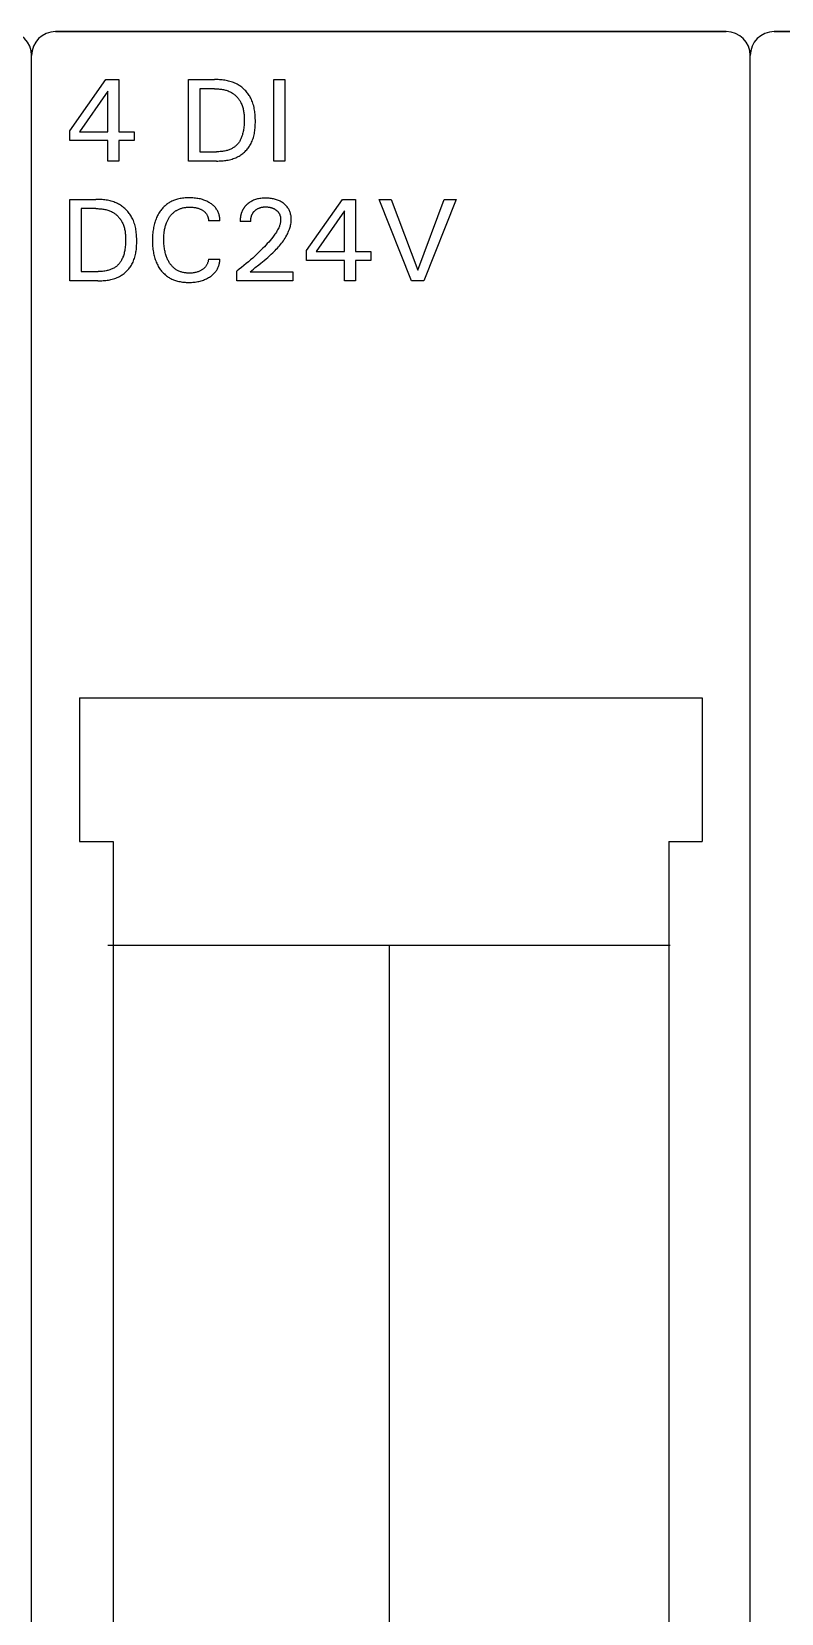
# Model space of a CAD drawing. Extents: x 10 to 879, y 6 to 221.
# Drawn here: x 685.57 to 697.01, y 169.51 to 193.62 of the extents above; entities that cross this region are included whole.
import ezdxf

# ---------------------------------------------------------------- set-up
doc = ezdxf.new("R2010")
doc.units = 0
doc.header["$LTSCALE"] = 5
doc.header["$MEASUREMENT"] = 0
doc.layers.get('0').update_dxf_attribs({"linetype": 'CONTINUOUS'})

msp = doc.modelspace()

# ---------------------------------------------------------------- linework, layer by layer
at = {"color": 7, "linetype": 'Continuous'}
for p, q in [((685.938, 193.624), (696.168, 193.624)), ((696.168, 193.624), (685.938, 193.624)), ((696.898, 193.624), (707.128, 193.624)), ((707.128, 193.624), (696.898, 193.624)), ((685.573, 97.538), (685.573, 193.259)), ((685.573, 133.269), (685.573, 193.259)), ((685.573, 97.538), (685.573, 193.259)), ((685.573, 133.269), (685.573, 193.259)), ((696.533, 97.538), (696.533, 193.259)), ((696.533, 133.269), (696.533, 193.259)), ((696.533, 97.538), (696.533, 193.259)), ((696.533, 133.269), (696.533, 193.259)), ((686.157, 192.111), (686.705, 192.893)), ((686.735, 192.716), (686.302, 192.097)), ((686.705, 192.893), (686.901, 192.893)), ((686.735, 192.097), (686.735, 192.716)), ((686.901, 192.893), (686.901, 192.097)), ((687.966, 191.651), (687.966, 192.893)), ((687.966, 192.893), (688.36, 192.893)), ((688.136, 192.752), (688.136, 191.792)), ((688.36, 192.752), (688.136, 192.752)), ((688.38, 192.893), (688.36, 192.893)), ((688.36, 192.752), (688.375, 192.752)), ((688.375, 192.752), (688.39, 192.752)), ((688.399, 192.893), (688.38, 192.893)), ((688.39, 192.752), (688.406, 192.751)), ((688.419, 192.892), (688.399, 192.893)), ((688.406, 192.751), (688.421, 192.75)), ((688.439, 192.891), (688.419, 192.892)), ((688.421, 192.75), (688.436, 192.749)), ((688.436, 192.749), (688.452, 192.747)), ((688.459, 192.889), (688.439, 192.891)), ((688.452, 192.747), (688.467, 192.745)), ((688.479, 192.887), (688.459, 192.889)), ((688.467, 192.745), (688.482, 192.743)), ((688.499, 192.885), (688.479, 192.887)), ((688.482, 192.743), (688.498, 192.74)), ((688.498, 192.74), (688.513, 192.737)), ((688.519, 192.882), (688.499, 192.885)), ((688.513, 192.737), (688.528, 192.733)), ((688.538, 192.879), (688.519, 192.882)), ((688.528, 192.733), (688.542, 192.729)), ((688.558, 192.875), (688.538, 192.879)), ((688.542, 192.729), (688.557, 192.724)), ((688.557, 192.724), (688.571, 192.719)), ((688.577, 192.871), (688.558, 192.875)), ((688.571, 192.719), (688.585, 192.713)), ((688.597, 192.866), (688.577, 192.871)), ((688.585, 192.713), (688.599, 192.707)), ((688.616, 192.86), (688.597, 192.866)), ((688.599, 192.707), (688.613, 192.7)), ((688.635, 192.854), (688.616, 192.86)), ((688.653, 192.847), (688.635, 192.854)), ((688.671, 192.839), (688.653, 192.847)), ((688.689, 192.831), (688.671, 192.839)), ((688.707, 192.822), (688.689, 192.831)), ((688.722, 192.814), (688.707, 192.822)), ((688.736, 192.805), (688.722, 192.814)), ((688.75, 192.796), (688.736, 192.805)), ((688.764, 192.786), (688.75, 192.796)), ((688.777, 192.776), (688.764, 192.786)), ((688.79, 192.765), (688.777, 192.776)), ((688.803, 192.754), (688.79, 192.765)), ((688.815, 192.743), (688.803, 192.754)), ((688.827, 192.731), (688.815, 192.743)), ((688.839, 192.719), (688.827, 192.731)), ((688.85, 192.706), (688.839, 192.719)), ((689.265, 191.651), (689.265, 192.893)), ((689.265, 192.893), (689.435, 192.893)), ((689.435, 192.893), (689.435, 191.651)), ((688.613, 192.7), (688.623, 192.694)), ((688.623, 192.694), (688.634, 192.687)), ((688.634, 192.687), (688.644, 192.68)), ((688.644, 192.68), (688.654, 192.673)), ((688.654, 192.673), (688.664, 192.665)), ((688.664, 192.665), (688.673, 192.658)), ((688.673, 192.658), (688.683, 192.649)), ((688.683, 192.649), (688.692, 192.641)), ((688.692, 192.641), (688.7, 192.632)), ((688.7, 192.632), (688.709, 192.623)), ((688.709, 192.623), (688.717, 192.613)), ((688.717, 192.613), (688.725, 192.604)), ((688.725, 192.604), (688.732, 192.594)), ((688.732, 192.594), (688.739, 192.584)), ((688.739, 192.584), (688.746, 192.573)), ((688.746, 192.573), (688.753, 192.563)), ((688.753, 192.563), (688.759, 192.552)), ((688.759, 192.552), (688.764, 192.541)), ((688.764, 192.541), (688.771, 192.527)), ((688.771, 192.527), (688.777, 192.513)), ((688.777, 192.513), (688.783, 192.498)), ((688.783, 192.498), (688.788, 192.483)), ((688.788, 192.483), (688.793, 192.468)), ((688.793, 192.468), (688.797, 192.452)), ((688.861, 192.693), (688.85, 192.706)), ((688.871, 192.68), (688.861, 192.693)), ((688.881, 192.666), (688.871, 192.68)), ((688.89, 192.652), (688.881, 192.666)), ((688.899, 192.638), (688.89, 192.652)), ((688.907, 192.624), (688.899, 192.638)), ((688.915, 192.609), (688.907, 192.624)), ((688.925, 192.59), (688.915, 192.609)), ((688.933, 192.571), (688.925, 192.59)), ((688.941, 192.551), (688.933, 192.571)), ((688.948, 192.531), (688.941, 192.551)), ((688.954, 192.511), (688.948, 192.531)), ((688.96, 192.49), (688.954, 192.511)), ((688.965, 192.469), (688.96, 192.49)), ((688.969, 192.448), (688.965, 192.469)), ((688.797, 192.452), (688.8, 192.437)), ((688.8, 192.437), (688.804, 192.421)), ((688.804, 192.421), (688.806, 192.406)), ((688.806, 192.406), (688.808, 192.39)), ((688.808, 192.39), (688.81, 192.374)), ((688.81, 192.374), (688.812, 192.358)), ((688.812, 192.358), (688.813, 192.342)), ((688.813, 192.342), (688.814, 192.326)), ((688.814, 192.236), (688.813, 192.215)), ((688.814, 192.326), (688.814, 192.31)), ((688.814, 192.31), (688.815, 192.294)), ((688.815, 192.257), (688.814, 192.236)), ((688.815, 192.294), (688.815, 192.278)), ((688.815, 192.278), (688.815, 192.257)), ((688.973, 192.427), (688.969, 192.448)), ((688.976, 192.406), (688.973, 192.427)), ((688.979, 192.385), (688.976, 192.406)), ((688.981, 192.363), (688.979, 192.385)), ((688.982, 192.341), (688.981, 192.363)), ((688.984, 192.32), (688.982, 192.341)), ((688.984, 192.298), (688.984, 192.32)), ((688.985, 192.276), (688.984, 192.298)), ((688.984, 192.213), (688.985, 192.233)), ((688.985, 192.254), (688.985, 192.276)), ((688.985, 192.233), (688.985, 192.254)), ((686.157, 191.962), (686.157, 192.111)), ((686.302, 192.097), (686.735, 192.097)), ((686.901, 192.097), (687.136, 192.097)), ((687.136, 192.097), (687.136, 191.962)), ((688.766, 191.991), (688.76, 191.979)), ((688.771, 192.003), (688.766, 191.991)), ((688.775, 192.015), (688.771, 192.003)), ((688.781, 192.031), (688.775, 192.015)), ((688.787, 192.048), (688.781, 192.031)), ((688.791, 192.065), (688.787, 192.048)), ((688.795, 192.082), (688.791, 192.065)), ((688.799, 192.099), (688.795, 192.082)), ((688.802, 192.116), (688.799, 192.099)), ((688.805, 192.133), (688.802, 192.116)), ((688.808, 192.153), (688.805, 192.133)), ((688.81, 192.174), (688.808, 192.153)), ((688.812, 192.195), (688.81, 192.174)), ((688.813, 192.215), (688.812, 192.195)), ((688.943, 191.974), (688.95, 191.993)), ((688.95, 191.993), (688.956, 192.012)), ((688.956, 192.012), (688.961, 192.031)), ((688.961, 192.031), (688.966, 192.051)), ((688.966, 192.051), (688.97, 192.071)), ((688.97, 192.071), (688.973, 192.091)), ((688.973, 192.091), (688.976, 192.111)), ((688.976, 192.111), (688.979, 192.131)), ((688.979, 192.131), (688.981, 192.151)), ((688.981, 192.151), (688.982, 192.172)), ((688.982, 192.172), (688.983, 192.192)), ((688.983, 192.192), (688.984, 192.213)), ((686.735, 191.962), (686.157, 191.962)), ((686.735, 191.651), (686.735, 191.962)), ((686.901, 191.962), (686.901, 191.651)), ((687.136, 191.962), (686.901, 191.962)), ((688.136, 191.792), (688.394, 191.792)), ((688.412, 191.792), (688.394, 191.792)), ((688.429, 191.793), (688.412, 191.792)), ((688.447, 191.794), (688.429, 191.793)), ((688.464, 191.795), (688.447, 191.794)), ((688.482, 191.797), (688.464, 191.795)), ((688.499, 191.8), (688.482, 191.797)), ((688.516, 191.803), (688.499, 191.8)), ((688.534, 191.807), (688.516, 191.803)), ((688.546, 191.81), (688.534, 191.807)), ((688.559, 191.813), (688.546, 191.81)), ((688.572, 191.817), (688.559, 191.813)), ((688.584, 191.822), (688.572, 191.817)), ((688.597, 191.827), (688.584, 191.822)), ((688.609, 191.832), (688.597, 191.827)), ((688.621, 191.838), (688.609, 191.832)), ((688.633, 191.844), (688.621, 191.838)), ((688.644, 191.851), (688.633, 191.844)), ((688.654, 191.857), (688.644, 191.851)), ((688.665, 191.864), (688.654, 191.857)), ((688.674, 191.872), (688.665, 191.864)), ((688.684, 191.879), (688.674, 191.872)), ((688.693, 191.888), (688.684, 191.879)), ((688.702, 191.896), (688.693, 191.888)), ((688.71, 191.905), (688.702, 191.896)), ((688.718, 191.914), (688.71, 191.905)), ((688.726, 191.924), (688.718, 191.914)), ((688.734, 191.934), (688.726, 191.924)), ((688.741, 191.945), (688.734, 191.934)), ((688.748, 191.956), (688.741, 191.945)), ((688.754, 191.968), (688.748, 191.956)), ((688.751, 191.735), (688.765, 191.744)), ((688.76, 191.979), (688.754, 191.968)), ((688.765, 191.744), (688.778, 191.754)), ((688.778, 191.754), (688.792, 191.764)), ((688.792, 191.764), (688.805, 191.775)), ((688.805, 191.775), (688.817, 191.786)), ((688.817, 191.786), (688.83, 191.798)), ((688.83, 191.798), (688.841, 191.81)), ((688.841, 191.81), (688.853, 191.823)), ((688.853, 191.823), (688.864, 191.835)), ((688.864, 191.835), (688.874, 191.849)), ((688.874, 191.849), (688.884, 191.862)), ((688.884, 191.862), (688.894, 191.876)), ((688.894, 191.876), (688.903, 191.89)), ((688.903, 191.89), (688.911, 191.904)), ((688.911, 191.904), (688.919, 191.919)), ((688.919, 191.919), (688.928, 191.937)), ((688.928, 191.937), (688.936, 191.955)), ((688.936, 191.955), (688.943, 191.974)), ((686.901, 191.651), (686.735, 191.651)), ((688.393, 191.651), (687.966, 191.651)), ((688.393, 191.651), (688.413, 191.651)), ((688.413, 191.651), (688.433, 191.652)), ((688.433, 191.652), (688.453, 191.652)), ((688.453, 191.652), (688.473, 191.654)), ((688.473, 191.654), (688.493, 191.655)), ((688.493, 191.655), (688.513, 191.657)), ((688.513, 191.657), (688.533, 191.66)), ((688.533, 191.66), (688.552, 191.663)), ((688.552, 191.663), (688.572, 191.666)), ((688.572, 191.666), (688.592, 191.67)), ((688.592, 191.67), (688.611, 191.675)), ((688.611, 191.675), (688.63, 191.681)), ((688.63, 191.681), (688.649, 191.687)), ((688.649, 191.687), (688.668, 191.693)), ((688.668, 191.693), (688.686, 191.701)), ((688.686, 191.701), (688.704, 191.709)), ((688.704, 191.709), (688.722, 191.718)), ((688.722, 191.718), (688.736, 191.726)), ((688.736, 191.726), (688.751, 191.735)), ((689.435, 191.651), (689.265, 191.651)), ((686.157, 189.824), (686.157, 191.066)), ((686.157, 191.066), (686.551, 191.066)), ((686.57, 191.066), (686.551, 191.066)), ((686.59, 191.066), (686.57, 191.066)), ((686.61, 191.065), (686.59, 191.066)), ((686.63, 191.064), (686.61, 191.065)), ((686.65, 191.063), (686.63, 191.064)), ((686.67, 191.061), (686.65, 191.063)), ((686.69, 191.058), (686.67, 191.061)), ((686.71, 191.055), (686.69, 191.058)), ((686.729, 191.052), (686.71, 191.055)), ((686.749, 191.048), (686.729, 191.052)), ((686.768, 191.044), (686.749, 191.048)), ((686.788, 191.039), (686.768, 191.044)), ((686.807, 191.033), (686.788, 191.039)), ((686.825, 191.027), (686.807, 191.033)), ((686.844, 191.02), (686.825, 191.027)), ((686.862, 191.013), (686.844, 191.02)), ((687.683, 191.022), (687.669, 191.014)), ((687.697, 191.03), (687.683, 191.022)), ((687.71, 191.037), (687.697, 191.03)), ((687.725, 191.044), (687.71, 191.037)), ((687.739, 191.05), (687.725, 191.044)), ((687.754, 191.055), (687.739, 191.05)), ((687.768, 191.061), (687.754, 191.055)), ((687.783, 191.065), (687.768, 191.061)), ((687.798, 191.07), (687.783, 191.065)), ((687.817, 191.075), (687.798, 191.07)), ((687.836, 191.079), (687.817, 191.075)), ((687.855, 191.082), (687.836, 191.079)), ((687.874, 191.085), (687.855, 191.082)), ((687.893, 191.087), (687.874, 191.085)), ((687.912, 191.089), (687.893, 191.087)), ((687.931, 191.09), (687.912, 191.089)), ((687.951, 191.091), (687.931, 191.09)), ((687.97, 191.091), (687.951, 191.091)), ((687.99, 191.091), (687.97, 191.091)), ((688.011, 191.09), (687.99, 191.091)), ((688.031, 191.089), (688.011, 191.09)), ((688.051, 191.087), (688.031, 191.089)), ((688.071, 191.085), (688.051, 191.087)), ((688.092, 191.082), (688.071, 191.085)), ((688.11, 191.079), (688.092, 191.082)), ((688.128, 191.076), (688.11, 191.079)), ((688.146, 191.072), (688.128, 191.076)), ((688.164, 191.067), (688.146, 191.072)), ((688.181, 191.062), (688.164, 191.067)), ((688.199, 191.056), (688.181, 191.062)), ((688.215, 191.05), (688.199, 191.056)), ((688.23, 191.044), (688.215, 191.05)), ((688.246, 191.037), (688.23, 191.044)), ((688.261, 191.03), (688.246, 191.037)), ((688.276, 191.021), (688.261, 191.03)), ((688.291, 191.013), (688.276, 191.021)), ((688.902, 191.023), (688.89, 191.014)), ((688.916, 191.031), (688.902, 191.023)), ((688.929, 191.038), (688.916, 191.031)), ((688.943, 191.045), (688.929, 191.038)), ((688.958, 191.052), (688.943, 191.045)), ((688.973, 191.058), (688.958, 191.052)), ((688.988, 191.063), (688.973, 191.058)), ((689.004, 191.067), (688.988, 191.063)), ((689.019, 191.072), (689.004, 191.067)), ((689.035, 191.075), (689.019, 191.072)), ((689.053, 191.078), (689.035, 191.075)), ((689.071, 191.081), (689.053, 191.078)), ((689.089, 191.083), (689.071, 191.081)), ((689.107, 191.084), (689.089, 191.083)), ((689.124, 191.085), (689.107, 191.084)), ((689.142, 191.085), (689.124, 191.085)), ((689.16, 191.085), (689.142, 191.085)), ((689.177, 191.084), (689.16, 191.085)), ((689.195, 191.083), (689.177, 191.084)), ((689.212, 191.081), (689.195, 191.083)), ((689.23, 191.079), (689.212, 191.081)), ((689.247, 191.076), (689.23, 191.079)), ((689.262, 191.073), (689.247, 191.076)), ((689.278, 191.07), (689.262, 191.073)), ((689.293, 191.065), (689.278, 191.07)), ((689.308, 191.061), (689.293, 191.065)), ((689.323, 191.056), (689.308, 191.061)), ((689.338, 191.05), (689.323, 191.056)), ((689.351, 191.044), (689.338, 191.05)), ((689.364, 191.037), (689.351, 191.044)), ((689.377, 191.03), (689.364, 191.037)), ((689.39, 191.023), (689.377, 191.03)), ((689.402, 191.014), (689.39, 191.023)), ((689.767, 190.285), (690.315, 191.066)), ((690.315, 191.066), (690.511, 191.066)), ((690.511, 191.066), (690.511, 190.271)), ((691.364, 189.824), (690.871, 191.066)), ((690.871, 191.066), (691.055, 191.066)), ((691.055, 191.066), (691.462, 189.987)), ((691.462, 189.987), (691.864, 191.066)), ((692.048, 191.066), (691.555, 189.824)), ((691.864, 191.066), (692.048, 191.066)), ((686.327, 190.926), (686.327, 189.965)), ((686.551, 190.926), (686.327, 190.926)), ((686.551, 190.926), (686.566, 190.925)), ((686.566, 190.925), (686.581, 190.925)), ((686.581, 190.925), (686.597, 190.924)), ((686.597, 190.924), (686.612, 190.924)), ((686.612, 190.924), (686.627, 190.922)), ((686.627, 190.922), (686.643, 190.921)), ((686.643, 190.921), (686.658, 190.919)), ((686.658, 190.919), (686.673, 190.916)), ((686.673, 190.916), (686.688, 190.913)), ((686.688, 190.913), (686.703, 190.91)), ((686.703, 190.91), (686.718, 190.906)), ((686.718, 190.906), (686.733, 190.902)), ((686.733, 190.902), (686.748, 190.897)), ((686.748, 190.897), (686.762, 190.892)), ((686.762, 190.892), (686.776, 190.886)), ((686.776, 190.886), (686.79, 190.88)), ((686.79, 190.88), (686.804, 190.873)), ((686.804, 190.873), (686.814, 190.867)), ((686.814, 190.867), (686.825, 190.86)), ((686.825, 190.86), (686.835, 190.853)), ((686.835, 190.853), (686.845, 190.846)), ((686.845, 190.846), (686.855, 190.839)), ((686.855, 190.839), (686.864, 190.831)), ((686.88, 191.004), (686.862, 191.013)), ((686.864, 190.831), (686.873, 190.823)), ((686.873, 190.823), (686.882, 190.814)), ((686.898, 190.995), (686.88, 191.004)), ((686.882, 190.814), (686.891, 190.805)), ((686.891, 190.805), (686.9, 190.796)), ((686.912, 190.987), (686.898, 190.995)), ((686.9, 190.796), (686.908, 190.787)), ((686.908, 190.787), (686.915, 190.777)), ((686.927, 190.979), (686.912, 190.987)), ((686.915, 190.777), (686.923, 190.767)), ((686.941, 190.969), (686.927, 190.979)), ((686.954, 190.96), (686.941, 190.969)), ((686.968, 190.949), (686.954, 190.96)), ((686.981, 190.939), (686.968, 190.949)), ((686.994, 190.928), (686.981, 190.939)), ((687.006, 190.916), (686.994, 190.928)), ((687.018, 190.904), (687.006, 190.916)), ((687.029, 190.892), (687.018, 190.904)), ((687.041, 190.879), (687.029, 190.892)), ((687.051, 190.866), (687.041, 190.879)), ((687.062, 190.853), (687.051, 190.866)), ((687.072, 190.839), (687.062, 190.853)), ((687.081, 190.826), (687.072, 190.839)), ((687.09, 190.811), (687.081, 190.826)), ((687.098, 190.797), (687.09, 190.811)), ((687.106, 190.782), (687.098, 190.797)), ((687.116, 190.763), (687.106, 190.782)), ((687.479, 190.789), (687.472, 190.772)), ((687.487, 190.806), (687.479, 190.789)), ((687.495, 190.822), (687.487, 190.806)), ((687.504, 190.838), (687.495, 190.822)), ((687.514, 190.854), (687.504, 190.838)), ((687.523, 190.869), (687.514, 190.854)), ((687.534, 190.884), (687.523, 190.869)), ((687.545, 190.899), (687.534, 190.884)), ((687.554, 190.911), (687.545, 190.899)), ((687.564, 190.923), (687.554, 190.911)), ((687.574, 190.935), (687.564, 190.923)), ((687.585, 190.946), (687.574, 190.935)), ((687.596, 190.957), (687.585, 190.946)), ((687.608, 190.968), (687.596, 190.957)), ((687.619, 190.978), (687.608, 190.968)), ((687.631, 190.988), (687.619, 190.978)), ((687.644, 190.997), (687.631, 190.988)), ((687.656, 191.006), (687.644, 190.997)), ((687.669, 191.014), (687.656, 191.006)), ((687.659, 190.771), (687.665, 190.782)), ((687.665, 190.782), (687.672, 190.792)), ((687.672, 190.792), (687.678, 190.801)), ((687.678, 190.801), (687.685, 190.81)), ((687.685, 190.81), (687.691, 190.818)), ((687.691, 190.818), (687.698, 190.826)), ((687.698, 190.826), (687.704, 190.834)), ((687.704, 190.834), (687.711, 190.842)), ((687.711, 190.842), (687.719, 190.849)), ((687.719, 190.849), (687.726, 190.856)), ((687.726, 190.856), (687.734, 190.863)), ((687.734, 190.863), (687.742, 190.87)), ((687.742, 190.87), (687.75, 190.877)), ((687.75, 190.877), (687.759, 190.883)), ((687.759, 190.883), (687.767, 190.889)), ((687.767, 190.889), (687.776, 190.894)), ((687.776, 190.894), (687.785, 190.899)), ((687.785, 190.899), (687.794, 190.904)), ((687.794, 190.904), (687.803, 190.909)), ((687.803, 190.909), (687.813, 190.914)), ((687.813, 190.914), (687.822, 190.918)), ((687.822, 190.918), (687.832, 190.922)), ((687.832, 190.922), (687.842, 190.925)), ((687.842, 190.925), (687.852, 190.928)), ((687.852, 190.928), (687.862, 190.931)), ((687.862, 190.931), (687.874, 190.935)), ((687.874, 190.935), (687.886, 190.938)), ((687.886, 190.938), (687.899, 190.94)), ((687.899, 190.94), (687.911, 190.942)), ((687.911, 190.942), (687.924, 190.944)), ((687.924, 190.944), (687.937, 190.945)), ((687.937, 190.945), (687.949, 190.946)), ((687.949, 190.946), (687.962, 190.947)), ((687.962, 190.947), (687.975, 190.947)), ((687.975, 190.947), (687.987, 190.948)), ((687.987, 190.948), (688.002, 190.947)), ((688.002, 190.947), (688.016, 190.947)), ((688.016, 190.947), (688.03, 190.946)), ((688.03, 190.946), (688.045, 190.944)), ((688.045, 190.944), (688.059, 190.942)), ((688.059, 190.942), (688.07, 190.941)), ((688.07, 190.941), (688.08, 190.938)), ((688.08, 190.938), (688.091, 190.936)), ((688.091, 190.936), (688.102, 190.933)), ((688.102, 190.933), (688.112, 190.93)), ((688.112, 190.93), (688.122, 190.926)), ((688.122, 190.926), (688.132, 190.923)), ((688.132, 190.923), (688.141, 190.919)), ((688.141, 190.919), (688.151, 190.915)), ((688.151, 190.915), (688.16, 190.91)), ((688.16, 190.91), (688.169, 190.905)), ((688.169, 190.905), (688.178, 190.9)), ((688.178, 190.9), (688.185, 190.896)), ((688.185, 190.896), (688.192, 190.891)), ((688.192, 190.891), (688.198, 190.886)), ((688.198, 190.886), (688.205, 190.881)), ((688.205, 190.881), (688.211, 190.875)), ((688.211, 190.875), (688.218, 190.869)), ((688.218, 190.869), (688.223, 190.863)), ((688.223, 190.863), (688.229, 190.857)), ((688.229, 190.857), (688.234, 190.851)), ((688.234, 190.851), (688.238, 190.845)), ((688.238, 190.845), (688.243, 190.838)), ((688.243, 190.838), (688.247, 190.831)), ((688.247, 190.831), (688.25, 190.824)), ((688.25, 190.824), (688.254, 190.817)), ((688.254, 190.817), (688.257, 190.81)), ((688.257, 190.81), (688.26, 190.803)), ((688.26, 190.803), (688.262, 190.796)), ((688.262, 190.796), (688.264, 190.788)), ((688.264, 190.788), (688.266, 190.781)), ((688.266, 190.781), (688.267, 190.774)), ((688.303, 191.005), (688.291, 191.013)), ((688.315, 190.997), (688.303, 191.005)), ((688.326, 190.989), (688.315, 190.997)), ((688.337, 190.98), (688.326, 190.989)), ((688.347, 190.971), (688.337, 190.98)), ((688.357, 190.961), (688.347, 190.971)), ((688.367, 190.951), (688.357, 190.961)), ((688.376, 190.94), (688.367, 190.951)), ((688.384, 190.93), (688.376, 190.94)), ((688.392, 190.919), (688.384, 190.93)), ((688.399, 190.908), (688.392, 190.919)), ((688.406, 190.897), (688.399, 190.908)), ((688.412, 190.885), (688.406, 190.897)), ((688.418, 190.873), (688.412, 190.885)), ((688.423, 190.861), (688.418, 190.873)), ((688.427, 190.848), (688.423, 190.861)), ((688.431, 190.836), (688.427, 190.848)), ((688.435, 190.824), (688.431, 190.836)), ((688.437, 190.812), (688.435, 190.824)), ((688.44, 190.8), (688.437, 190.812)), ((688.442, 190.787), (688.44, 190.8)), ((688.443, 190.775), (688.442, 190.787)), ((688.755, 190.78), (688.754, 190.773)), ((688.756, 190.787), (688.755, 190.78)), ((688.757, 190.794), (688.756, 190.787)), ((688.758, 190.801), (688.757, 190.794)), ((688.759, 190.808), (688.758, 190.801)), ((688.76, 190.815), (688.759, 190.808)), ((688.762, 190.822), (688.76, 190.815)), ((688.763, 190.829), (688.762, 190.822)), ((688.765, 190.836), (688.763, 190.829)), ((688.767, 190.842), (688.765, 190.836)), ((688.768, 190.848), (688.767, 190.842)), ((688.77, 190.854), (688.768, 190.848)), ((688.772, 190.86), (688.77, 190.854)), ((688.775, 190.866), (688.772, 190.86)), ((688.777, 190.872), (688.775, 190.866)), ((688.779, 190.878), (688.777, 190.872)), ((688.782, 190.884), (688.779, 190.878)), ((688.784, 190.89), (688.782, 190.884)), ((688.787, 190.896), (688.784, 190.89)), ((688.79, 190.901), (688.787, 190.896)), ((688.793, 190.907), (688.79, 190.901)), ((688.796, 190.913), (688.793, 190.907)), ((688.799, 190.918), (688.796, 190.913)), ((688.803, 190.924), (688.799, 190.918)), ((688.806, 190.929), (688.803, 190.924)), ((688.809, 190.934), (688.806, 190.929)), ((688.812, 190.938), (688.809, 190.934)), ((688.816, 190.943), (688.812, 190.938)), ((688.82, 190.948), (688.816, 190.943)), ((688.823, 190.953), (688.82, 190.948)), ((688.827, 190.957), (688.823, 190.953)), ((688.831, 190.962), (688.827, 190.957)), ((688.835, 190.966), (688.831, 190.962)), ((688.839, 190.971), (688.835, 190.966)), ((688.843, 190.975), (688.839, 190.971)), ((688.847, 190.979), (688.843, 190.975)), ((688.852, 190.983), (688.847, 190.979)), ((688.856, 190.987), (688.852, 190.983)), ((688.861, 190.991), (688.856, 190.987)), ((688.865, 190.995), (688.861, 190.991)), ((688.877, 191.005), (688.865, 190.995)), ((688.89, 191.014), (688.877, 191.005)), ((688.916, 190.771), (688.917, 190.779)), ((688.917, 190.779), (688.919, 190.787)), ((688.919, 190.787), (688.921, 190.794)), ((688.921, 190.794), (688.922, 190.801)), ((688.922, 190.801), (688.924, 190.807)), ((688.924, 190.807), (688.926, 190.813)), ((688.926, 190.813), (688.928, 190.819)), ((688.928, 190.819), (688.93, 190.825)), ((688.93, 190.825), (688.933, 190.831)), ((688.933, 190.831), (688.936, 190.837)), ((688.936, 190.837), (688.938, 190.842)), ((688.938, 190.842), (688.942, 190.848)), ((688.942, 190.848), (688.945, 190.853)), ((688.945, 190.853), (688.948, 190.859)), ((688.948, 190.859), (688.952, 190.864)), ((688.952, 190.864), (688.955, 190.869)), ((688.955, 190.869), (688.959, 190.874)), ((688.959, 190.874), (688.963, 190.879)), ((688.963, 190.879), (688.968, 190.883)), ((688.968, 190.883), (688.972, 190.888)), ((688.972, 190.888), (688.976, 190.892)), ((688.976, 190.892), (688.982, 190.897)), ((688.982, 190.897), (688.987, 190.902)), ((688.987, 190.902), (688.993, 190.906)), ((688.993, 190.906), (688.999, 190.91)), ((688.999, 190.91), (689.004, 190.914)), ((689.004, 190.914), (689.01, 190.918)), ((689.01, 190.918), (689.017, 190.922)), ((689.017, 190.922), (689.023, 190.925)), ((689.023, 190.925), (689.03, 190.928)), ((689.03, 190.928), (689.036, 190.931)), ((689.036, 190.931), (689.043, 190.934)), ((689.043, 190.934), (689.05, 190.937)), ((689.05, 190.937), (689.057, 190.939)), ((689.057, 190.939), (689.064, 190.941)), ((689.064, 190.941), (689.071, 190.943)), ((689.071, 190.943), (689.078, 190.945)), ((689.078, 190.945), (689.086, 190.946)), ((689.086, 190.946), (689.094, 190.948)), ((689.094, 190.948), (689.102, 190.949)), ((689.102, 190.949), (689.11, 190.95)), ((689.11, 190.95), (689.118, 190.95)), ((689.118, 190.95), (689.126, 190.951)), ((689.126, 190.951), (689.134, 190.951)), ((689.134, 190.951), (689.142, 190.951)), ((689.142, 190.951), (689.151, 190.951)), ((689.151, 190.951), (689.16, 190.951)), ((689.16, 190.951), (689.169, 190.95)), ((689.169, 190.95), (689.178, 190.949)), ((689.178, 190.949), (689.187, 190.948)), ((689.187, 190.948), (689.196, 190.947)), ((689.196, 190.947), (689.205, 190.946)), ((689.205, 190.946), (689.212, 190.944)), ((689.212, 190.944), (689.219, 190.943)), ((689.219, 190.943), (689.226, 190.941)), ((689.226, 190.941), (689.233, 190.939)), ((689.233, 190.939), (689.239, 190.937)), ((689.239, 190.937), (689.246, 190.934)), ((689.246, 190.934), (689.253, 190.932)), ((689.253, 190.932), (689.259, 190.929)), ((689.259, 190.929), (689.265, 190.926)), ((689.265, 190.926), (689.271, 190.923)), ((689.271, 190.923), (689.277, 190.92)), ((689.277, 190.92), (689.283, 190.916)), ((689.283, 190.916), (689.288, 190.913)), ((689.288, 190.913), (689.294, 190.909)), ((689.294, 190.909), (689.299, 190.905)), ((689.299, 190.905), (689.304, 190.901)), ((689.304, 190.901), (689.309, 190.897)), ((689.309, 190.897), (689.314, 190.893)), ((689.314, 190.893), (689.318, 190.889)), ((689.318, 190.889), (689.323, 190.884)), ((689.323, 190.884), (689.327, 190.88)), ((689.327, 190.88), (689.331, 190.875)), ((689.331, 190.875), (689.335, 190.87)), ((689.335, 190.87), (689.338, 190.865)), ((689.338, 190.865), (689.342, 190.86)), ((689.342, 190.86), (689.345, 190.855)), ((689.345, 190.855), (689.348, 190.85)), ((689.348, 190.85), (689.351, 190.844)), ((689.351, 190.844), (689.353, 190.839)), ((689.353, 190.839), (689.356, 190.833)), ((689.356, 190.833), (689.358, 190.827)), ((689.358, 190.827), (689.36, 190.821)), ((689.36, 190.821), (689.362, 190.815)), ((689.362, 190.815), (689.364, 190.809)), ((689.364, 190.809), (689.366, 190.803)), ((689.366, 190.803), (689.367, 190.796)), ((689.367, 190.796), (689.368, 190.789)), ((689.368, 190.789), (689.369, 190.783)), ((689.369, 190.783), (689.37, 190.776)), ((689.414, 191.006), (689.402, 191.014)), ((689.425, 190.997), (689.414, 191.006)), ((689.435, 190.989), (689.425, 190.997)), ((689.445, 190.98), (689.435, 190.989)), ((689.455, 190.97), (689.445, 190.98)), ((689.464, 190.96), (689.455, 190.97)), ((689.472, 190.95), (689.464, 190.96)), ((689.48, 190.939), (689.472, 190.95)), ((689.487, 190.928), (689.48, 190.939)), ((689.494, 190.916), (689.487, 190.928)), ((689.5, 190.905), (689.494, 190.916)), ((689.506, 190.893), (689.5, 190.905)), ((689.511, 190.881), (689.506, 190.893)), ((689.515, 190.868), (689.511, 190.881)), ((689.519, 190.855), (689.515, 190.868)), ((689.523, 190.842), (689.519, 190.855)), ((689.526, 190.827), (689.523, 190.842)), ((689.529, 190.813), (689.526, 190.827)), ((689.53, 190.799), (689.529, 190.813)), ((689.532, 190.785), (689.53, 190.799)), ((689.532, 190.77), (689.532, 190.785)), ((690.345, 190.89), (689.913, 190.271)), ((690.345, 190.271), (690.345, 190.89)), ((686.923, 190.767), (686.93, 190.757)), ((686.93, 190.757), (686.937, 190.747)), ((686.937, 190.747), (686.943, 190.736)), ((686.943, 190.736), (686.95, 190.726)), ((686.95, 190.726), (686.955, 190.715)), ((686.955, 190.715), (686.962, 190.7)), ((686.962, 190.7), (686.968, 190.686)), ((686.968, 190.686), (686.974, 190.671)), ((686.974, 190.671), (686.979, 190.656)), ((686.979, 190.656), (686.984, 190.641)), ((686.984, 190.641), (686.988, 190.626)), ((686.988, 190.626), (686.991, 190.61)), ((686.991, 190.61), (686.994, 190.595)), ((686.994, 190.595), (686.997, 190.579)), ((686.997, 190.579), (686.999, 190.563)), ((686.999, 190.563), (687.001, 190.547)), ((687.001, 190.547), (687.003, 190.531)), ((687.124, 190.744), (687.116, 190.763)), ((687.132, 190.724), (687.124, 190.744)), ((687.139, 190.704), (687.132, 190.724)), ((687.145, 190.684), (687.139, 190.704)), ((687.151, 190.663), (687.145, 190.684)), ((687.156, 190.643), (687.151, 190.663)), ((687.16, 190.622), (687.156, 190.643)), ((687.164, 190.6), (687.16, 190.622)), ((687.167, 190.579), (687.164, 190.6)), ((687.169, 190.558), (687.167, 190.579)), ((687.172, 190.536), (687.169, 190.558)), ((687.173, 190.515), (687.172, 190.536)), ((687.42, 190.552), (687.418, 190.53)), ((687.422, 190.574), (687.42, 190.552)), ((687.425, 190.597), (687.422, 190.574)), ((687.429, 190.619), (687.425, 190.597)), ((687.432, 190.639), (687.429, 190.619)), ((687.437, 190.658), (687.432, 190.639)), ((687.441, 190.678), (687.437, 190.658)), ((687.446, 190.697), (687.441, 190.678)), ((687.452, 190.716), (687.446, 190.697)), ((687.458, 190.735), (687.452, 190.716)), ((687.465, 190.754), (687.458, 190.735)), ((687.472, 190.772), (687.465, 190.754)), ((687.591, 190.524), (687.593, 190.546)), ((687.593, 190.546), (687.595, 190.567)), ((687.595, 190.567), (687.599, 190.593)), ((687.599, 190.593), (687.601, 190.608)), ((687.601, 190.608), (687.604, 190.622)), ((687.604, 190.622), (687.607, 190.637)), ((687.607, 190.637), (687.611, 190.651)), ((687.611, 190.651), (687.615, 190.665)), ((687.615, 190.665), (687.619, 190.679)), ((687.619, 190.679), (687.623, 190.693)), ((687.623, 190.693), (687.629, 190.707)), ((687.629, 190.707), (687.633, 190.718)), ((687.633, 190.718), (687.638, 190.729)), ((687.638, 190.729), (687.643, 190.74)), ((687.643, 190.74), (687.648, 190.751)), ((687.648, 190.751), (687.653, 190.761)), ((687.653, 190.761), (687.659, 190.771)), ((688.267, 190.774), (688.268, 190.767)), ((688.268, 190.767), (688.269, 190.759)), ((688.269, 190.759), (688.27, 190.752)), ((688.27, 190.752), (688.27, 190.745)), ((688.27, 190.745), (688.27, 190.737)), ((688.444, 190.737), (688.27, 190.737)), ((688.444, 190.762), (688.443, 190.775)), ((688.444, 190.75), (688.444, 190.762)), ((688.444, 190.737), (688.444, 190.75)), ((688.753, 190.752), (688.752, 190.745)), ((688.752, 190.745), (688.752, 190.738)), ((688.752, 190.738), (688.752, 190.731)), ((688.914, 190.731), (688.752, 190.731)), ((688.754, 190.773), (688.753, 190.766)), ((688.753, 190.766), (688.753, 190.759)), ((688.753, 190.759), (688.753, 190.752)), ((688.914, 190.755), (688.915, 190.763)), ((688.914, 190.747), (688.914, 190.755)), ((688.914, 190.739), (688.914, 190.747)), ((688.914, 190.731), (688.914, 190.739)), ((688.915, 190.763), (688.916, 190.771)), ((689.284, 190.536), (689.273, 190.521)), ((689.295, 190.552), (689.284, 190.536)), ((689.305, 190.567), (689.295, 190.552)), ((689.315, 190.583), (689.305, 190.567)), ((689.324, 190.6), (689.315, 190.583)), ((689.333, 190.616), (689.324, 190.6)), ((689.341, 190.633), (689.333, 190.616)), ((689.346, 190.644), (689.341, 190.633)), ((689.351, 190.656), (689.346, 190.644)), ((689.355, 190.667), (689.351, 190.656)), ((689.359, 190.678), (689.355, 190.667)), ((689.362, 190.69), (689.359, 190.678)), ((689.365, 190.701), (689.362, 190.69)), ((689.368, 190.713), (689.365, 190.701)), ((689.369, 190.725), (689.368, 190.713)), ((689.371, 190.737), (689.369, 190.725)), ((689.37, 190.776), (689.371, 190.769)), ((689.371, 190.769), (689.371, 190.762)), ((689.371, 190.762), (689.371, 190.755)), ((689.371, 190.755), (689.371, 190.749)), ((689.371, 190.749), (689.371, 190.737)), ((689.47, 190.533), (689.478, 190.548)), ((689.478, 190.548), (689.485, 190.564)), ((689.485, 190.564), (689.492, 190.579)), ((689.492, 190.579), (689.498, 190.594)), ((689.498, 190.594), (689.504, 190.61)), ((689.504, 190.61), (689.509, 190.626)), ((689.509, 190.626), (689.514, 190.642)), ((689.514, 190.642), (689.519, 190.658)), ((689.519, 190.658), (689.523, 190.674)), ((689.523, 190.674), (689.526, 190.69)), ((689.526, 190.69), (689.529, 190.706)), ((689.529, 190.706), (689.531, 190.723)), ((689.531, 190.723), (689.532, 190.739)), ((689.532, 190.756), (689.532, 190.77)), ((689.532, 190.739), (689.532, 190.756)), ((686.996, 190.306), (686.993, 190.289)), ((686.999, 190.327), (686.996, 190.306)), ((687.001, 190.347), (686.999, 190.327)), ((687.003, 190.368), (687.001, 190.347)), ((687.003, 190.531), (687.004, 190.515)), ((687.004, 190.389), (687.003, 190.368)), ((687.004, 190.515), (687.005, 190.499)), ((687.005, 190.409), (687.004, 190.389)), ((687.005, 190.499), (687.005, 190.483)), ((687.005, 190.483), (687.006, 190.467)), ((687.006, 190.43), (687.005, 190.409)), ((687.006, 190.467), (687.006, 190.451)), ((687.006, 190.451), (687.006, 190.43)), ((687.167, 190.284), (687.17, 190.304)), ((687.17, 190.304), (687.172, 190.325)), ((687.172, 190.325), (687.173, 190.345)), ((687.174, 190.493), (687.173, 190.515)), ((687.173, 190.345), (687.174, 190.366)), ((687.175, 190.471), (687.174, 190.493)), ((687.174, 190.366), (687.175, 190.386)), ((687.176, 190.449), (687.175, 190.471)), ((687.175, 190.386), (687.176, 190.407)), ((687.176, 190.427), (687.176, 190.449)), ((687.176, 190.407), (687.176, 190.427)), ((687.415, 190.485), (687.414, 190.462)), ((687.414, 190.462), (687.414, 190.44)), ((687.414, 190.44), (687.415, 190.417)), ((687.416, 190.507), (687.415, 190.485)), ((687.415, 190.417), (687.415, 190.395)), ((687.415, 190.395), (687.416, 190.373)), ((687.418, 190.53), (687.416, 190.507)), ((687.416, 190.373), (687.418, 190.35)), ((687.418, 190.35), (687.42, 190.328)), ((687.42, 190.328), (687.422, 190.306)), ((687.422, 190.306), (687.425, 190.284)), ((687.589, 190.481), (687.59, 190.503)), ((687.589, 190.46), (687.589, 190.481)), ((687.589, 190.44), (687.589, 190.46)), ((687.589, 190.42), (687.589, 190.44)), ((687.59, 190.401), (687.589, 190.42)), ((687.59, 190.503), (687.591, 190.524)), ((687.591, 190.381), (687.59, 190.401)), ((687.593, 190.361), (687.591, 190.381)), ((687.595, 190.342), (687.593, 190.361)), ((687.598, 190.322), (687.595, 190.342)), ((687.6, 190.305), (687.598, 190.322)), ((687.604, 190.288), (687.6, 190.305)), ((689.1, 190.321), (689.07, 190.29)), ((689.123, 190.344), (689.1, 190.321)), ((689.145, 190.368), (689.123, 190.344)), ((689.167, 190.392), (689.145, 190.368)), ((689.189, 190.416), (689.167, 190.392)), ((689.21, 190.44), (689.189, 190.416)), ((689.231, 190.465), (689.21, 190.44)), ((689.251, 190.491), (689.231, 190.465)), ((689.262, 190.506), (689.251, 190.491)), ((689.273, 190.521), (689.262, 190.506)), ((689.288, 190.287), (689.304, 190.305)), ((689.304, 190.305), (689.321, 190.323)), ((689.321, 190.323), (689.337, 190.341)), ((689.337, 190.341), (689.353, 190.359)), ((689.353, 190.359), (689.368, 190.378)), ((689.368, 190.378), (689.383, 190.397)), ((689.383, 190.397), (689.398, 190.416)), ((689.398, 190.416), (689.412, 190.436)), ((689.412, 190.436), (689.425, 190.456)), ((689.425, 190.456), (689.438, 190.476)), ((689.438, 190.476), (689.451, 190.497)), ((689.451, 190.497), (689.463, 190.519)), ((689.463, 190.519), (689.47, 190.533)), ((686.884, 190.061), (686.875, 190.053)), ((686.893, 190.069), (686.884, 190.061)), ((686.901, 190.078), (686.893, 190.069)), ((686.909, 190.088), (686.901, 190.078)), ((686.917, 190.097), (686.909, 190.088)), ((686.925, 190.108), (686.917, 190.097)), ((686.932, 190.118), (686.925, 190.108)), ((686.939, 190.129), (686.932, 190.118)), ((686.945, 190.141), (686.939, 190.129)), ((686.951, 190.152), (686.945, 190.141)), ((686.956, 190.164), (686.951, 190.152)), ((686.962, 190.176), (686.956, 190.164)), ((686.966, 190.188), (686.962, 190.176)), ((686.972, 190.205), (686.966, 190.188)), ((686.977, 190.221), (686.972, 190.205)), ((686.982, 190.238), (686.977, 190.221)), ((686.986, 190.255), (686.982, 190.238)), ((686.99, 190.272), (686.986, 190.255)), ((686.993, 190.289), (686.99, 190.272)), ((687.085, 190.049), (687.094, 190.063)), ((687.094, 190.063), (687.102, 190.078)), ((687.102, 190.078), (687.11, 190.092)), ((687.11, 190.092), (687.119, 190.11)), ((687.119, 190.11), (687.127, 190.129)), ((687.127, 190.129), (687.134, 190.147)), ((687.134, 190.147), (687.141, 190.166)), ((687.141, 190.166), (687.147, 190.185)), ((687.147, 190.185), (687.152, 190.205)), ((687.152, 190.205), (687.157, 190.224)), ((687.157, 190.224), (687.161, 190.244)), ((687.161, 190.244), (687.164, 190.264)), ((687.164, 190.264), (687.167, 190.284)), ((687.425, 190.284), (687.429, 190.262)), ((687.429, 190.262), (687.433, 190.242)), ((687.433, 190.242), (687.437, 190.223)), ((687.437, 190.223), (687.441, 190.204)), ((687.441, 190.204), (687.447, 190.184)), ((687.447, 190.184), (687.452, 190.165)), ((687.452, 190.165), (687.458, 190.147)), ((687.458, 190.147), (687.465, 190.128)), ((687.465, 190.128), (687.473, 190.11)), ((687.473, 190.11), (687.48, 190.093)), ((687.48, 190.093), (687.488, 190.077)), ((687.488, 190.077), (687.496, 190.061)), ((687.496, 190.061), (687.505, 190.045)), ((687.607, 190.271), (687.604, 190.288)), ((687.611, 190.254), (687.607, 190.271)), ((687.615, 190.237), (687.611, 190.254)), ((687.62, 190.221), (687.615, 190.237)), ((687.625, 190.204), (687.62, 190.221)), ((687.63, 190.191), (687.625, 190.204)), ((687.635, 190.178), (687.63, 190.191)), ((687.64, 190.166), (687.635, 190.178)), ((687.646, 190.153), (687.64, 190.166)), ((687.651, 190.141), (687.646, 190.153)), ((687.658, 190.129), (687.651, 190.141)), ((687.664, 190.117), (687.658, 190.129)), ((687.671, 190.105), (687.664, 190.117)), ((687.678, 190.095), (687.671, 190.105)), ((687.685, 190.085), (687.678, 190.095)), ((687.692, 190.075), (687.685, 190.085)), ((687.699, 190.066), (687.692, 190.075)), ((687.707, 190.056), (687.699, 190.066)), ((687.715, 190.047), (687.707, 190.056)), ((688.236, 190.055), (688.231, 190.048)), ((688.241, 190.063), (688.236, 190.055)), ((688.245, 190.071), (688.241, 190.063)), ((688.249, 190.079), (688.245, 190.071)), ((688.253, 190.088), (688.249, 190.079)), ((688.257, 190.097), (688.253, 190.088)), ((688.26, 190.106), (688.257, 190.097)), ((688.263, 190.115), (688.26, 190.106)), ((688.265, 190.125), (688.263, 190.115)), ((688.267, 190.134), (688.265, 190.125)), ((688.269, 190.144), (688.267, 190.134)), ((688.27, 190.154), (688.269, 190.144)), ((688.27, 190.154), (688.444, 190.154)), ((688.424, 190.045), (688.429, 190.057)), ((688.429, 190.057), (688.432, 190.068)), ((688.432, 190.068), (688.435, 190.08)), ((688.435, 190.08), (688.438, 190.092)), ((688.438, 190.092), (688.44, 190.105)), ((688.44, 190.105), (688.442, 190.117)), ((688.442, 190.117), (688.443, 190.129)), ((688.443, 190.129), (688.444, 190.141)), ((688.444, 190.141), (688.444, 190.154)), ((688.809, 190.057), (688.773, 190.029)), ((688.844, 190.086), (688.809, 190.057)), ((688.878, 190.114), (688.844, 190.086)), ((688.911, 190.143), (688.878, 190.114)), ((688.944, 190.172), (688.911, 190.143)), ((688.977, 190.202), (688.944, 190.172)), ((689.008, 190.231), (688.977, 190.202)), ((688.984, 190.025), (689.038, 190.069)), ((689.039, 190.261), (689.008, 190.231)), ((689.038, 190.069), (689.066, 190.091)), ((689.07, 190.29), (689.039, 190.261)), ((689.066, 190.091), (689.093, 190.114)), ((689.093, 190.114), (689.12, 190.136)), ((689.12, 190.136), (689.148, 190.159)), ((689.148, 190.159), (689.175, 190.182)), ((689.175, 190.182), (689.201, 190.205)), ((689.201, 190.205), (689.227, 190.229)), ((689.227, 190.229), (689.253, 190.253)), ((689.253, 190.253), (689.27, 190.27)), ((689.27, 190.27), (689.288, 190.287)), ((689.767, 190.135), (689.767, 190.285)), ((690.345, 190.135), (689.767, 190.135)), ((689.913, 190.271), (690.345, 190.271)), ((690.345, 189.824), (690.345, 190.135)), ((690.511, 190.271), (690.746, 190.271)), ((690.511, 190.135), (690.511, 189.824)), ((690.746, 190.135), (690.511, 190.135)), ((690.746, 190.271), (690.746, 190.135)), ((686.584, 189.824), (686.157, 189.824)), ((686.327, 189.965), (686.585, 189.965)), ((686.584, 189.824), (686.604, 189.824)), ((686.603, 189.965), (686.585, 189.965)), ((686.62, 189.966), (686.603, 189.965)), ((686.604, 189.824), (686.624, 189.825)), ((686.638, 189.967), (686.62, 189.966)), ((686.624, 189.825), (686.644, 189.826)), ((686.655, 189.968), (686.638, 189.967)), ((686.644, 189.826), (686.664, 189.827)), ((686.673, 189.97), (686.655, 189.968)), ((686.664, 189.827), (686.684, 189.828)), ((686.69, 189.973), (686.673, 189.97)), ((686.684, 189.828), (686.704, 189.831)), ((686.707, 189.976), (686.69, 189.973)), ((686.704, 189.831), (686.724, 189.833)), ((686.724, 189.98), (686.707, 189.976)), ((686.737, 189.983), (686.724, 189.98)), ((686.724, 189.833), (686.743, 189.836)), ((686.75, 189.987), (686.737, 189.983)), ((686.743, 189.836), (686.763, 189.84)), ((686.763, 189.991), (686.75, 189.987)), ((686.775, 189.995), (686.763, 189.991)), ((686.763, 189.84), (686.783, 189.844)), ((686.788, 190), (686.775, 189.995)), ((686.783, 189.844), (686.802, 189.848)), ((686.8, 190.005), (686.788, 190)), ((686.812, 190.011), (686.8, 190.005)), ((686.802, 189.848), (686.821, 189.854)), ((686.824, 190.017), (686.812, 190.011)), ((686.821, 189.854), (686.84, 189.86)), ((686.835, 190.024), (686.824, 190.017)), ((686.845, 190.03), (686.835, 190.024)), ((686.84, 189.86), (686.859, 189.867)), ((686.855, 190.037), (686.845, 190.03)), ((686.865, 190.045), (686.855, 190.037)), ((686.859, 189.867), (686.877, 189.874)), ((686.875, 190.053), (686.865, 190.045)), ((686.877, 189.874), (686.895, 189.882)), ((686.895, 189.882), (686.913, 189.891)), ((686.913, 189.891), (686.927, 189.899)), ((686.927, 189.899), (686.942, 189.908)), ((686.942, 189.908), (686.956, 189.918)), ((686.956, 189.918), (686.969, 189.927)), ((686.969, 189.927), (686.983, 189.938)), ((686.983, 189.938), (686.996, 189.948)), ((686.996, 189.948), (687.008, 189.96)), ((687.008, 189.96), (687.02, 189.971)), ((687.02, 189.971), (687.032, 189.983)), ((687.032, 189.983), (687.044, 189.996)), ((687.044, 189.996), (687.055, 190.009)), ((687.055, 190.009), (687.065, 190.022)), ((687.065, 190.022), (687.075, 190.035)), ((687.075, 190.035), (687.085, 190.049)), ((687.505, 190.045), (687.514, 190.029)), ((687.514, 190.029), (687.524, 190.014)), ((687.524, 190.014), (687.535, 189.999)), ((687.535, 189.999), (687.545, 189.985)), ((687.545, 189.985), (687.555, 189.973)), ((687.555, 189.973), (687.565, 189.961)), ((687.565, 189.961), (687.575, 189.95)), ((687.575, 189.95), (687.586, 189.939)), ((687.586, 189.939), (687.597, 189.929)), ((687.597, 189.929), (687.608, 189.918)), ((687.608, 189.918), (687.62, 189.909)), ((687.62, 189.909), (687.632, 189.899)), ((687.632, 189.899), (687.644, 189.89)), ((687.644, 189.89), (687.657, 189.882)), ((687.657, 189.882), (687.67, 189.874)), ((687.67, 189.874), (687.683, 189.866)), ((687.683, 189.866), (687.697, 189.859)), ((687.697, 189.859), (687.711, 189.852)), ((687.711, 189.852), (687.725, 189.845)), ((687.723, 190.038), (687.715, 190.047)), ((687.732, 190.03), (687.723, 190.038)), ((687.725, 189.845), (687.739, 189.839)), ((687.741, 190.022), (687.732, 190.03)), ((687.739, 189.839), (687.754, 189.834)), ((687.75, 190.014), (687.741, 190.022)), ((687.759, 190.007), (687.75, 190.014)), ((687.754, 189.834), (687.769, 189.829)), ((687.769, 190), (687.759, 190.007)), ((687.779, 189.994), (687.769, 190)), ((687.769, 189.829), (687.783, 189.824)), ((687.789, 189.988), (687.779, 189.994)), ((687.783, 189.824), (687.798, 189.82)), ((687.799, 189.982), (687.789, 189.988)), ((687.798, 189.82), (687.817, 189.816)), ((687.809, 189.977), (687.799, 189.982)), ((687.82, 189.972), (687.809, 189.977)), ((687.817, 189.816), (687.836, 189.812)), ((687.831, 189.967), (687.82, 189.972)), ((687.842, 189.963), (687.831, 189.967)), ((687.853, 189.96), (687.842, 189.963)), ((687.865, 189.956), (687.853, 189.96)), ((687.878, 189.953), (687.865, 189.956)), ((687.89, 189.95), (687.878, 189.953)), ((687.903, 189.948), (687.89, 189.95)), ((687.915, 189.946), (687.903, 189.948)), ((687.928, 189.944), (687.915, 189.946)), ((687.941, 189.943), (687.928, 189.944)), ((687.954, 189.942), (687.941, 189.943)), ((687.967, 189.942), (687.954, 189.942)), ((687.979, 189.941), (687.967, 189.942)), ((687.994, 189.942), (687.979, 189.941)), ((688.008, 189.942), (687.994, 189.942)), ((688.023, 189.943), (688.008, 189.942)), ((688.037, 189.945), (688.023, 189.943)), ((688.051, 189.947), (688.037, 189.945)), ((688.064, 189.949), (688.051, 189.947)), ((688.077, 189.952), (688.064, 189.949)), ((688.09, 189.955), (688.077, 189.952)), ((688.102, 189.959), (688.09, 189.955)), ((688.114, 189.963), (688.102, 189.959)), ((688.106, 189.812), (688.124, 189.816)), ((688.124, 189.967), (688.114, 189.963)), ((688.133, 189.971), (688.124, 189.967)), ((688.124, 189.816), (688.142, 189.82)), ((688.143, 189.975), (688.133, 189.971)), ((688.142, 189.82), (688.159, 189.825)), ((688.152, 189.98), (688.143, 189.975)), ((688.161, 189.985), (688.152, 189.98)), ((688.159, 189.825), (688.177, 189.83)), ((688.17, 189.991), (688.161, 189.985)), ((688.177, 189.996), (688.17, 189.991)), ((688.185, 190.001), (688.177, 189.996)), ((688.177, 189.83), (688.194, 189.836)), ((688.193, 190.007), (688.185, 190.001)), ((688.2, 190.013), (688.193, 190.007)), ((688.194, 189.836), (688.21, 189.842)), ((688.207, 190.02), (688.2, 190.013)), ((688.213, 190.026), (688.207, 190.02)), ((688.21, 189.842), (688.226, 189.849)), ((688.22, 190.033), (688.213, 190.026)), ((688.225, 190.04), (688.22, 190.033)), ((688.231, 190.048), (688.225, 190.04)), ((688.226, 189.849), (688.242, 189.856)), ((688.242, 189.856), (688.257, 189.864)), ((688.257, 189.864), (688.272, 189.873)), ((688.272, 189.873), (688.287, 189.882)), ((688.287, 189.882), (688.299, 189.889)), ((688.299, 189.889), (688.31, 189.897)), ((688.31, 189.897), (688.321, 189.906)), ((688.321, 189.906), (688.332, 189.915)), ((688.332, 189.915), (688.343, 189.924)), ((688.343, 189.924), (688.353, 189.934)), ((688.353, 189.934), (688.363, 189.944)), ((688.363, 189.944), (688.372, 189.954)), ((688.372, 189.954), (688.38, 189.965)), ((688.38, 189.965), (688.388, 189.975)), ((688.388, 189.975), (688.395, 189.986)), ((688.395, 189.986), (688.402, 189.997)), ((688.402, 189.997), (688.408, 190.009)), ((688.408, 190.009), (688.414, 190.021)), ((688.414, 190.021), (688.42, 190.033)), ((688.42, 190.033), (688.424, 190.045)), ((688.737, 190.001), (688.701, 189.973)), ((688.701, 189.824), (688.701, 189.973)), ((689.558, 189.824), (688.701, 189.824)), ((688.773, 190.029), (688.737, 190.001)), ((688.904, 189.96), (688.93, 189.982)), ((688.904, 189.96), (689.558, 189.96)), ((688.93, 189.982), (688.957, 190.004)), ((688.957, 190.004), (688.984, 190.025)), ((689.558, 189.96), (689.558, 189.824)), ((690.511, 189.824), (690.345, 189.824)), ((691.555, 189.824), (691.364, 189.824)), ((687.836, 189.812), (687.855, 189.808)), ((687.855, 189.808), (687.874, 189.806)), ((687.874, 189.806), (687.893, 189.803)), ((687.893, 189.803), (687.912, 189.802)), ((687.912, 189.802), (687.931, 189.801)), ((687.931, 189.801), (687.951, 189.8)), ((687.951, 189.8), (687.97, 189.8)), ((687.97, 189.8), (687.99, 189.8)), ((687.99, 189.8), (688.01, 189.801)), ((688.01, 189.801), (688.029, 189.802)), ((688.029, 189.802), (688.049, 189.804)), ((688.049, 189.804), (688.069, 189.806)), ((688.069, 189.806), (688.088, 189.809)), ((688.088, 189.809), (688.106, 189.812)), ((686.303, 183.467), (686.303, 181.275)), ((686.303, 183.467), (695.802, 183.467)), ((695.802, 183.467), (695.802, 181.275)), ((686.303, 181.275), (686.815, 181.275)), ((686.815, 181.275), (686.815, 146.202)), ((695.291, 181.275), (695.291, 146.202)), ((695.291, 181.275), (695.802, 181.275)), ((686.733, 179.692), (695.314, 179.692)), ((691.024, 179.692), (691.024, 146.202))]:
    msp.add_line(p, q, dxfattribs=at)
for centre, start, end in [((685.207, 193.259), 0, 90), ((685.207, 193.259), 0, 90), ((685.938, 193.259), 90, 180), ((685.938, 193.259), 90, 180), ((696.168, 193.259), 0, 90), ((696.168, 193.259), 0, 90), ((696.898, 193.259), 90, 180), ((696.898, 193.259), 90, 180)]:
    msp.add_arc(centre, 0.365, start, end, dxfattribs=at)

doc.saveas('drawing.dxf')
